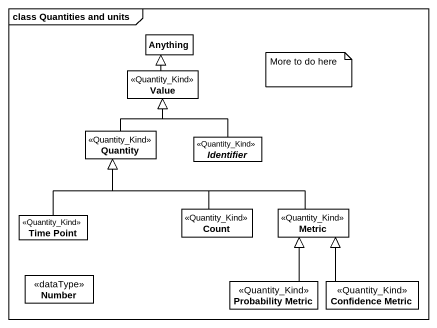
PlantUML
@startuml
mainframe class Quantities and units
hide circle
hide empty members
class Anything
class Value <<Quantity_Kind>>
class Quantity <<Quantity_Kind>>
abstract class Identifier <<Quantity_Kind>>
class Count <<Quantity_Kind>>
class Metric <<Quantity_Kind>>
class "Time Point" as Time_Point <<Quantity_Kind>>
class Number <<dataType>>
class "Probability Metric" as Probability_Metric <<Quantity_Kind>>
class "Confidence Metric" as Confidence_Metric <<Quantity_Kind>>
Value -up-|> Anything
Quantity -up-|> Value
Identifier -up-|> Value
Count -up-|> Quantity
Metric -left-|> Quantity
Time_Point -up-|> Quantity
Probability_Metric -up-|> Metric
Confidence_Metric -up-|> Metric
note as N1
  More to do here
end note
@enduml
